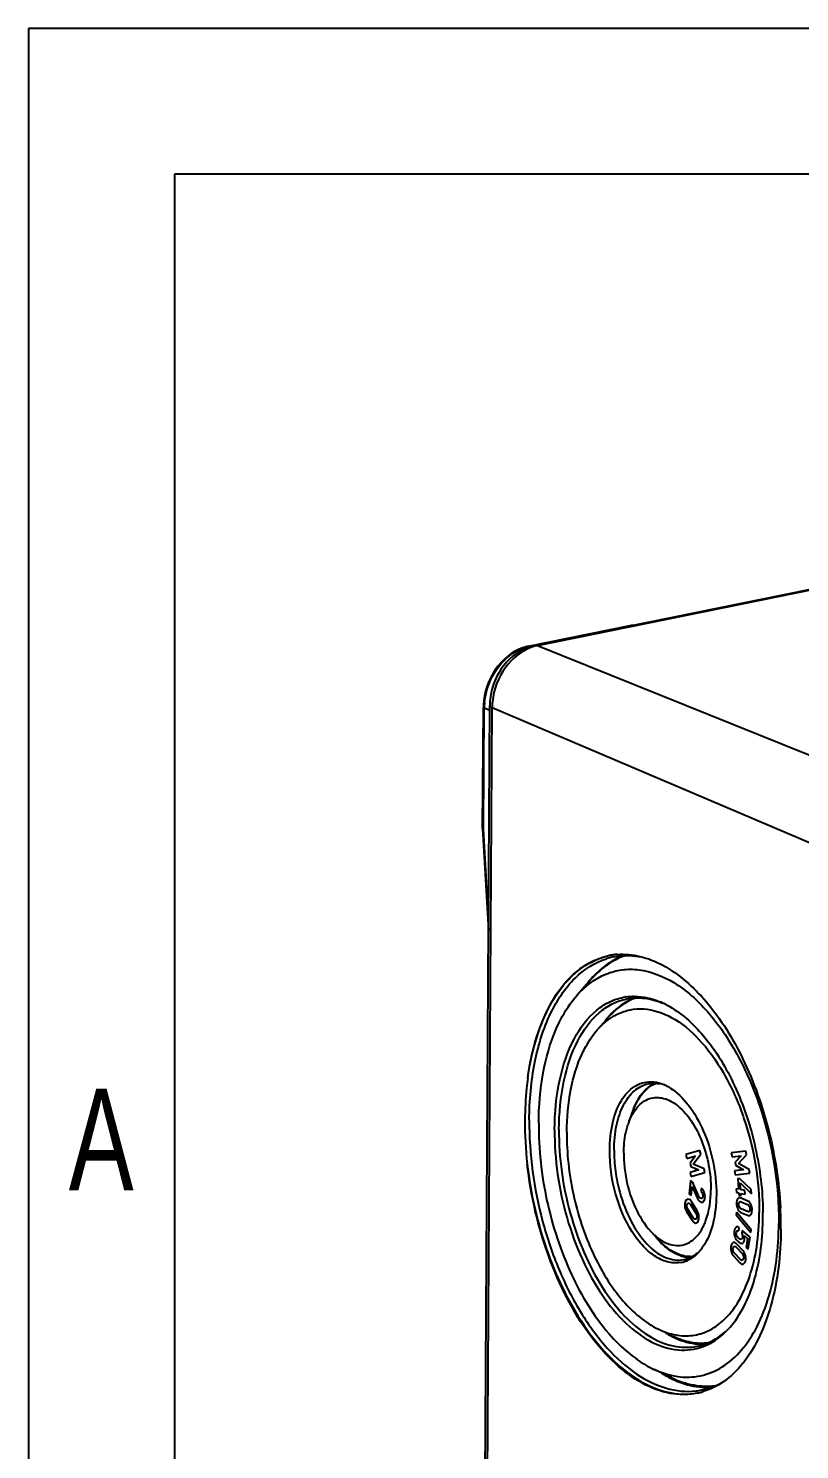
# Model space of a CAD drawing. Header units: millimetres. Extents: x 0 to 594, y 0 to 420.
# Drawn here: x 0 to 26.41, y 371.28 to 420 of the extents above; entities that cross this region are included whole.
import ezdxf

# ---------------------------------------------------------------- set-up
doc = ezdxf.new("R2010")
doc.units = ezdxf.units.MM
doc.header["$LTSCALE"] = 32.67
doc.layers.add('KASTEN_ABOX_DXF_CONTINUOUS_LINE', color=7, linetype='CONTINUOUS')
doc.layers.add('M-490-925-01-6274_DXF_FORMAT', color=7, linetype='CONTINUOUS')
doc.styles.add('TEXTSTYLE_5', font='txt', dxfattribs={"width": 0.714286})

msp = doc.modelspace()

# ---------------------------------------------------------------- linework, layer by layer
at = {"layer": 'KASTEN_ABOX_DXF_CONTINUOUS_LINE', "color": 7, "linetype": 'Continuous'}
for p, q in [((17.34808, 398.85443), (46.00359, 404.69556)), ((17.13008, 398.82177), (20.66865, 399.54307)), ((20.66867, 399.54308), (20.67031, 399.54338)), ((20.69591, 399.54749), (20.67041, 399.54339)), ((15.55786, 392.56903), (15.58291, 396.72368)), ((15.64124, 370.27862), (15.80109, 396.7928)), ((15.55788, 392.56831), (15.55786, 392.5689)), ((15.55788, 392.56823), (15.75455, 389.0734)), ((19.27488, 387.40449), (18.79363, 386.86049)), ((19.88294, 386.11852), (19.49504, 385.68003)), ((20.56485, 382.49973), (20.71443, 382.90655)), ((21.32887, 378.75156), (21.61716, 378.44489)), ((22.0272, 373.7496), (21.40584, 374.04544))]:
    msp.add_line(p, q, dxfattribs=at)
at = {"layer": 'KASTEN_ABOX_DXF_CONTINUOUS_LINE', "color": 9, "linetype": 'Continuous'}
for p, q in [((17.43828, 398.84457), (46.06785, 404.6804)), ((17.1609, 398.81817), (17.34771, 398.85625)), ((17.18298, 398.80894), (17.1609, 398.81817)), ((17.43828, 398.84457), (30.93217, 393.39918)), ((15.58572, 392.54749), (15.61074, 396.69787)), ((15.80004, 396.61876), (15.61074, 396.69787)), ((15.72297, 370.28459), (15.88232, 396.71634)), ((15.88232, 396.71634), (29.20977, 391.0433)), ((15.75713, 389.5015), (15.58572, 392.54749))]:
    msp.add_line(p, q, dxfattribs=at)
at = {"layer": 'KASTEN_ABOX_DXF_CONTINUOUS_LINE', "color": 2, "linetype": 'Continuous'}
for p, q in [((23.00354, 381.5356), (22.52175, 381.39782)), ((23.03232, 381.40992), (23.00354, 381.5356)), ((24.57462, 381.51569), (24.07704, 381.45559)), ((24.07704, 381.45559), (24.10091, 381.32138)), ((24.5972, 381.38876), (24.57462, 381.51569)), ((22.52175, 381.39782), (22.55218, 381.26493)), ((22.55218, 381.26493), (22.85276, 381.35088)), ((22.85276, 381.35088), (22.66364, 381.09819)), ((22.66364, 381.09819), (22.68897, 380.98754)), ((22.68897, 380.98754), (22.96276, 380.87042)), ((22.77573, 381.06873), (23.03232, 381.40992)), ((23.14617, 380.91262), (22.77573, 381.06873)), ((24.10091, 381.32138), (24.41134, 381.35887)), ((24.41134, 381.35887), (24.20543, 381.14169)), ((24.20543, 381.14169), (24.22531, 381.02994)), ((24.22531, 381.02994), (24.49766, 380.87362)), ((24.31792, 381.09572), (24.5972, 381.38876)), ((24.68653, 380.88651), (24.31792, 381.09572)), ((22.6816, 380.50674), (22.62824, 380.04461)), ((22.96276, 380.87042), (22.66273, 380.78206)), ((22.66273, 380.78206), (22.69316, 380.64917)), ((22.75066, 380.45822), (22.6816, 380.50674)), ((22.69316, 380.64917), (23.17495, 380.78694)), ((23.17495, 380.78694), (23.14617, 380.91262)), ((24.49766, 380.87362), (24.18766, 380.8337)), ((24.18766, 380.8337), (24.21153, 380.69948)), ((24.21153, 380.69948), (24.70911, 380.75958)), ((24.29728, 380.57511), (24.32475, 380.20733)), ((24.36728, 380.5617), (24.29728, 380.57511)), ((24.76029, 380.19545), (24.36728, 380.5617)), ((24.70911, 380.75958), (24.68653, 380.88651)), ((22.62824, 380.04461), (22.70153, 379.99312)), ((22.70153, 379.99312), (22.73723, 380.30232)), ((22.73723, 380.30232), (22.91432, 379.89595)), ((22.96531, 379.96474), (22.75066, 380.45822)), ((23.0516, 380.24683), (23.03818, 380.1306)), ((24.248, 380.22203), (24.25745, 380.09561)), ((24.32475, 380.20733), (24.248, 380.22203)), ((24.25745, 380.09561), (24.3342, 380.08091)), ((24.3342, 380.08091), (24.33948, 380.01013)), ((24.33948, 380.01013), (24.40948, 379.99673)), ((24.39475, 380.19392), (24.37758, 380.42379)), ((24.37758, 380.42379), (24.77082, 380.05451)), ((24.54399, 380.16534), (24.39475, 380.19392)), ((24.40948, 379.99673), (24.4042, 380.0675)), ((24.4042, 380.0675), (24.55343, 380.03891)), ((24.55343, 380.03891), (24.54399, 380.16534)), ((24.77082, 380.05451), (24.76029, 380.19545)), ((22.77109, 379.23274), (22.59253, 379.52149)), ((22.67959, 379.68183), (22.85815, 379.39309)), ((22.90599, 379.46923), (22.72051, 379.76917)), ((24.63957, 379.80437), (24.40928, 379.90179)), ((24.63239, 379.44125), (24.41069, 379.53503)), ((24.4126, 379.77675), (24.6343, 379.68297)), ((22.5447, 379.44535), (22.73018, 379.14541)), ((24.25106, 379.42404), (24.24357, 379.33323)), ((24.24357, 379.33323), (24.74694, 378.72972)), ((24.75443, 378.82053), (24.25106, 379.42404)), ((24.40542, 379.41363), (24.63572, 379.31621)), ((24.32921, 378.78412), (24.34767, 378.89651)), ((24.45046, 378.79557), (24.43306, 378.68963)), ((24.724, 378.57081), (24.45046, 378.79557)), ((24.51985, 378.61832), (24.63405, 378.52448)), ((24.63405, 378.52448), (24.58292, 378.21312)), ((24.65547, 378.15351), (24.724, 378.57081)), ((24.74694, 378.72972), (24.75443, 378.82053)), ((24.24031, 378.22125), (24.4455, 378.00013)), ((24.47784, 378.09885), (24.2647, 378.32855)), ((24.58292, 378.21312), (24.65547, 378.15351)), ((24.15232, 377.92045), (24.36546, 377.69075)), ((24.38985, 377.79805), (24.18467, 378.01917))]:
    msp.add_line(p, q, dxfattribs=at)
at = {"layer": 'KASTEN_ABOX_DXF_CONTINUOUS_LINE', "color": 7, "linetype": 'Continuous'}
for centre, radius, start, end in [((17.43112, 397.35441), 1.49793, 101.593872, 109.608513), ((17.69835, 396.71071), 2.11548, 177.431992, 179.64884), ((20.50865, 385.86363), 2.35501, 101.53709, 107.441545), ((20.34211, 385.95606), 2.3062, 100.627848, 101.526885), ((20.3432, 385.94995), 2.3124, 97.837076, 100.626519), ((21.29193, 385.78546), 2.57197, 120.411856, 121.700856), ((21.31096, 385.79891), 2.5876, 120.901312, 121.780225), ((21.28486, 385.84302), 2.53635, 118.192401, 120.907006), ((21.26325, 385.83474), 2.51495, 117.68003, 120.416706), ((20.34589, 385.92934), 2.33319, 94.145451, 97.833511), ((21.23141, 385.94522), 2.42101, 110.617177, 118.220305), ((21.20558, 385.94836), 2.38753, 108.222564, 117.721023), ((22.03973, 384.98858), 3.68197, 138.854026, 141.009596), ((21.95932, 385.05807), 3.57569, 138.569679, 138.844734), ((20.74436, 384.9106), 1.91091, 97.973453, 98.973972), ((21.42251, 384.97269), 1.8912, 108.301043, 115.099633), ((21.43965, 384.97808), 1.90937, 110.599972, 115.178157), ((20.53472, 384.02435), 2.83029, 64.531512, 67.301996), ((20.48461, 383.91748), 2.94832, 63.86675, 64.545442), ((20.4492, 383.84575), 3.02831, 62.371247, 63.86305), ((22.23202, 384.07568), 3.12159, 142.212561, 142.466721), ((21.88784, 382.90726), 1.02958, 115.052601, 123.541823), ((21.19406, 382.45385), 1.45674, 64.519784, 67.302778), ((21.16353, 382.38917), 1.52826, 63.038641, 64.529567), ((21.10817, 382.28308), 1.64792, 58.208821, 62.995575), ((23.17565, 382.01883), 2.62051, 158.186206, 160.818902), ((29.87871, 382.51212), 12.87288, 179.687365, 186.404616), ((22.76479, 381.69161), 2.34367, 159.815498, 162.250203), ((23.48111, 381.91327), 2.9437, 160.831778, 164.146613), ((12.8621, 378.90825), 12.91321, 2.289016, 2.954506), ((15.47038, 379.32372), 9.68964, 359.656195, 0.513114), ((13.15875, 378.9191), 12.61635, 0.538774, 2.293602), ((13.52032, 378.92331), 12.25476, 359.656114, 0.534959), ((23.92535, 380.54534), 3.13536, 217.928687, 218.478753), ((21.88797, 379.04183), 1.45938, 315.924711, 318.5209), ((21.82581, 379.09686), 1.5424, 318.518845, 320.807213), ((21.72914, 379.17471), 1.66651, 320.832983, 324.986913), ((22.16752, 378.67301), 0.99291, 281.717267, 293.996799), ((22.66874, 378.84117), 0.94362, 270.724881, 274.548359), ((23.49828, 378.01334), 3.2007, 238.159567, 240.672865), ((21.78, 377.44195), 2.98827, 318.503129, 320.107514), ((21.71931, 377.49299), 3.06756, 320.103126, 320.685879), ((23.0759, 376.86373), 1.96593, 265.504172, 267.85932), ((23.07403, 376.80093), 1.9031, 267.844917, 273.826143), ((21.48561, 376.64412), 3.833, 321.013621, 321.579843), ((23.78207, 377.29773), 3.99047, 238.122787, 240.973207), ((23.64363, 377.04822), 3.70513, 240.972905, 243.951459), ((22.59502, 375.62402), 2.34495, 276.668219, 281.526308), ((22.43845, 375.47758), 2.30774, 281.528323, 285.062738), ((22.43637, 375.48524), 2.31568, 285.063139, 286.303124), ((23.25642, 375.8661), 2.45305, 265.825146, 266.381695), ((23.25322, 375.80015), 2.38703, 266.358408, 273.259035)]:
    msp.add_arc(centre, radius, start, end, dxfattribs=at)
at = {"layer": 'KASTEN_ABOX_DXF_CONTINUOUS_LINE', "color": 9, "linetype": 'Continuous'}
for centre, radius, start, end in [((17.45614, 397.38218), 1.46606, 102.730826, 108.594016), ((17.43972, 397.45055), 1.39575, 101.522922, 102.691999), ((17.73144, 397.4139), 1.46039, 101.58053, 108.611628), ((17.72625, 396.6851), 2.11554, 179.00233, 179.654049), ((17.76849, 396.68419), 2.1578, 176.861277, 178.997622), ((17.8314, 396.68069), 2.22081, 174.278117, 176.860108), ((18.02535, 396.70325), 2.14307, 177.735812, 179.650146), ((18.10017, 396.70001), 2.21796, 174.277578, 177.728416)]:
    msp.add_arc(centre, radius, start, end, dxfattribs=at)
at = {"layer": 'KASTEN_ABOX_DXF_CONTINUOUS_LINE', "color": 7, "linetype": 'Continuous'}
for points in [[(20.67036, 399.54332), (20.67933, 399.54473), (20.68904, 399.54287), (20.69727, 399.53902)], [(17.34808, 398.85443), (17.20922, 398.82613), (17.07339, 398.77785), (16.94665, 398.71445)], [(21.14885, 383.6279), (21.20124, 383.67861), (21.25814, 383.72517), (21.31895, 383.76539)], [(21.31361, 383.74464), (21.36677, 383.77971), (21.42336, 383.81015), (21.48218, 383.83457)], [(21.66381, 378.37524), (21.59567, 378.44475), (21.53144, 378.51824), (21.47087, 378.59445)], [(22.65887, 377.86219), (22.60318, 377.86383), (22.54746, 377.87027), (22.49277, 377.88093)]]:
    msp.add_open_spline(points, degree=3, dxfattribs=at)
for points, knots in [([(16.92843, 398.76547), (16.55091, 398.63144), (15.87864, 398.05364), (15.60397, 397.2296), (15.58499, 396.8055)], [0, 0, 0, 0, 0.48550195, 1, 1, 1, 1]), ([(16.94665, 398.71445), (16.60572, 398.54388), (16.02468, 397.96523), (15.80345, 397.18458), (15.80109, 396.7928)], [0, 0, 0, 0, 0.49316397, 1, 1, 1, 1]), ([(15.58572, 392.54749), (15.58177, 392.5488), (15.57136, 392.55278), (15.55831, 392.56068), (15.55786, 392.56832)], [0, 0, 0, 0, 0.35252016, 1, 1, 1, 1]), ([(20.17723, 388.25642), (20.4336, 388.27502), (20.97797, 388.22341), (21.48166, 388.01938), (21.72806, 387.8868)], [0, 0, 0, 0, 0.47879983, 1, 1, 1, 1]), ([(17.10359, 384.00787), (17.17458, 384.53379), (17.39135, 385.51227), (17.9677, 386.79705), (18.76753, 387.74667), (19.46043, 388.10949), (19.80476, 388.1973)], [0, 0, 0, 0, 0.30307291, 0.56855724, 0.79706811, 1, 1, 1, 1]), ([(17.10387, 384.01279), (17.1768, 384.55079), (17.3955, 385.54979), (17.98929, 386.85405), (18.81502, 387.80406), (19.53021, 388.14414), (19.88127, 388.21574)], [0, 0, 0, 0, 0.30538294, 0.57131987, 0.7984689, 1, 1, 1, 1]), ([(17.15534, 382.58574), (17.15934, 383.24915), (17.26915, 384.50009), (17.78017, 386.17904), (18.60379, 387.46118), (19.40155, 387.98434), (19.80278, 388.11037)], [0, 0, 0, 0, 0.3071077, 0.57734517, 0.80532102, 1, 1, 1, 1]), ([(19.9404, 387.97369), (19.88043, 387.93666), (19.63783, 387.77283), (19.42192, 387.57084), (19.27487, 387.40449)], [0, 0, 0, 0, 0.24096383, 1, 1, 1, 1]), ([(19.94817, 387.99856), (19.88781, 387.96116), (19.64364, 387.79572), (19.42644, 387.59187), (19.27841, 387.42414)], [0, 0, 0, 0, 0.2409295, 1, 1, 1, 1]), ([(20.03764, 388.17106), (20.12191, 388.18825), (20.46861, 388.23944), (20.82543, 388.21156), (21.08301, 388.15365)], [0, 0, 0, 0, 0.24570803, 1, 1, 1, 1]), ([(21.72806, 387.8868), (22.2973, 387.58051), (23.38316, 386.59588), (24.59131, 384.62313), (25.44399, 382.21335), (25.71231, 380.46199), (25.75814, 379.57384)], [0, 0, 0, 0, 0.20289229, 0.44782769, 0.72085696, 1, 1, 1, 1]), ([(18.794, 386.8609), (19.06335, 387.16532), (19.55789, 387.54989), (20.3309, 387.75525), (21.14889, 387.75186), (22.22469, 387.31473), (23.36225, 386.27923), (24.34839, 384.81672), (25.37419, 382.41994), (25.71306, 380.39174), (25.70489, 379.03778)], [0, 0, 0, 0, 0.09410454, 0.13838712, 0.18324108, 0.28134131, 0.39836649, 0.53505318, 0.68653551, 1, 1, 1, 1]), ([(18.06694, 385.67538), (18.11562, 385.7894), (18.31187, 386.21036), (18.56826, 386.60577), (18.794, 386.8609)], [0, 0, 0, 0, 0.26682585, 1, 1, 1, 1]), ([(20.47929, 386.80303), (20.57208, 386.81603), (20.96165, 386.84196), (21.3541, 386.74943), (21.62685, 386.63544)], [0, 0, 0, 0, 0.24067288, 1, 1, 1, 1]), ([(18.02297, 382.24848), (18.02643, 382.82318), (18.12774, 383.90108), (18.5944, 385.32928), (19.26387, 386.24072), (19.92283, 386.66354), (20.27224, 386.77063), (20.44629, 386.79811)], [0, 0, 0, 0, 0.31088881, 0.58090234, 0.80528424, 0.90468268, 1, 1, 1, 1]), ([(18.17228, 382.25185), (18.17564, 382.80888), (18.27226, 383.85537), (18.71681, 385.24697), (19.3523, 386.14544), (19.98087, 386.57847), (20.31615, 386.69698), (20.48384, 386.73115)], [0, 0, 0, 0, 0.30968404, 0.57971817, 0.80511636, 0.90485651, 1, 1, 1, 1]), ([(19.49531, 385.68031), (19.71125, 385.92437), (20.10768, 386.23278), (20.72744, 386.39729), (21.38321, 386.39471), (22.24565, 386.04415), (23.15769, 385.2141), (23.94826, 384.04157), (24.77061, 382.12007), (25.04232, 380.49406), (25.03578, 379.40859)], [0, 0, 0, 0, 0.09410618, 0.13838852, 0.18324152, 0.28134286, 0.39836557, 0.53505202, 0.68653668, 1, 1, 1, 1]), ([(20.62734, 386.70604), (20.54679, 386.66819), (20.21742, 386.4849), (19.94091, 386.2152), (19.76505, 385.98839)], [0, 0, 0, 0, 0.23669282, 1, 1, 1, 1]), ([(20.62027, 386.68531), (20.55285, 386.65376), (20.27868, 386.50569), (20.04007, 386.29615), (19.88336, 386.1188)], [0, 0, 0, 0, 0.23927261, 1, 1, 1, 1]), ([(20.48384, 386.73115), (20.68469, 386.77207), (21.11663, 386.78687), (21.53034, 386.66969), (21.73222, 386.58531)], [0, 0, 0, 0, 0.48369052, 1, 1, 1, 1]), ([(21.85355, 386.52875), (22.34361, 386.27229), (23.27552, 385.42471), (24.28889, 383.72228), (24.97274, 381.65443), (25.15295, 380.16009), (25.15964, 379.4105)], [0, 0, 0, 0, 0.20367794, 0.45035255, 0.7239586, 1, 1, 1, 1]), ([(17.47793, 382.47628), (17.4814, 383.05213), (17.57097, 384.14328), (17.86526, 385.20304), (18.06694, 385.67538)], [0, 0, 0, 0, 0.52857852, 1, 1, 1, 1]), ([(18.975, 384.86967), (19.01115, 384.94677), (19.15631, 385.23375), (19.33858, 385.50317), (19.49531, 385.68031)], [0, 0, 0, 0, 0.26471403, 1, 1, 1, 1]), ([(18.44024, 382.16523), (18.4432, 382.65619), (18.52339, 383.58192), (18.79112, 384.47752), (18.975, 384.86967)], [0, 0, 0, 0, 0.53129531, 1, 1, 1, 1]), ([(17.10387, 384.01279), (17.08819, 383.89732), (17.03216, 383.42244), (17.0082, 382.94393), (17.00602, 382.58236)], [0, 0, 0, 0, 0.24373732, 1, 1, 1, 1]), ([(19.91027, 381.55082), (19.91217, 381.86628), (19.97056, 382.45417), (20.24555, 383.22186), (20.70083, 383.7649), (21.12468, 383.8954), (21.31823, 383.8931)], [0, 0, 0, 0, 0.31564864, 0.58555367, 0.80632248, 1, 1, 1, 1]), ([(21.31823, 383.8931), (21.35436, 383.89267), (21.50418, 383.88299), (21.65116, 383.84166), (21.75616, 383.79777)], [0, 0, 0, 0, 0.2409961, 1, 1, 1, 1]), ([(20.05958, 381.5542), (20.06128, 381.83615), (20.10972, 382.36581), (20.3365, 383.07036), (20.70377, 383.59607), (21.05723, 383.78631), (21.22964, 383.82148)], [0, 0, 0, 0, 0.31019077, 0.58065323, 0.80642066, 1, 1, 1, 1]), ([(20.7144, 382.90728), (20.74849, 382.99878), (20.88503, 383.31529), (21.10619, 383.60783), (21.31361, 383.74464)], [0, 0, 0, 0, 0.28209928, 1, 1, 1, 1]), ([(20.74277, 382.99259), (20.76833, 383.05636), (20.87161, 383.28629), (21.01691, 383.50021), (21.14885, 383.6279)], [0, 0, 0, 0, 0.27227901, 1, 1, 1, 1]), ([(21.22964, 383.82148), (21.32682, 383.84131), (21.46297, 383.84696), (21.59489, 383.82658), (21.62849, 383.81983)], [0, 0, 0, 0, 0.74322233, 1, 1, 1, 1]), ([(21.97634, 383.68377), (22.21961, 383.53325), (22.6741, 383.07761), (23.16573, 382.19649), (23.48929, 381.14785), (23.568, 380.39733), (23.56575, 380.023)], [0, 0, 0, 0, 0.20787236, 0.4560915, 0.72798853, 1, 1, 1, 1]), ([(20.56505, 382.50028), (20.63502, 382.69044), (20.80795, 383.02672), (21.25362, 383.36306), (21.80013, 383.36362), (22.3075, 383.05748), (22.74884, 382.53374), (23.09897, 381.8373), (23.32499, 381.03802), (23.3793, 380.47346), (23.3776, 380.19279)], [0, 0, 0, 0, 0.1144324, 0.20889433, 0.29918217, 0.40460831, 0.5332289, 0.68195446, 0.84147711, 1, 1, 1, 1]), ([(17.15534, 382.58574), (17.14827, 381.41329), (17.38954, 379.6466), (18.13081, 377.45798), (18.86934, 375.99122), (19.75174, 374.77596), (20.73808, 373.87386), (21.78901, 373.3343), (22.52978, 373.25547), (22.86731, 373.29493)], [0, 0, 0, 0, 0.29522947, 0.44203746, 0.58080081, 0.70709175, 0.81823972, 0.91443105, 1, 1, 1, 1]), ([(17.47793, 382.47628), (17.47254, 381.5836), (17.67089, 379.79839), (18.479, 377.33098), (19.69115, 375.31261), (20.81723, 374.32578), (21.40537, 374.04569)], [0, 0, 0, 0, 0.27653671, 0.55141564, 0.79820091, 1, 1, 1, 1]), ([(18.02297, 382.24848), (18.01682, 381.22861), (18.24089, 379.69423), (18.92576, 377.81814), (19.60085, 376.59189), (20.39939, 375.61596), (21.28301, 374.94622), (22.21872, 374.63483), (22.83848, 374.71305), (23.10777, 374.81365)], [0, 0, 0, 0, 0.30215399, 0.45127249, 0.5904233, 0.71483707, 0.82231308, 0.91483548, 1, 1, 1, 1]), ([(18.17228, 382.25185), (18.16647, 381.28801), (18.36955, 379.83642), (18.9923, 378.04617), (19.61048, 376.8565), (20.34649, 375.88394), (21.16613, 375.18008), (22.0374, 374.78746), (22.64049, 374.77101), (22.91057, 374.82604)], [0, 0, 0, 0, 0.29774077, 0.44542113, 0.5844014, 0.71011988, 0.82002823, 0.91485689, 1, 1, 1, 1]), ([(18.44024, 382.16523), (18.43593, 381.44943), (18.59499, 380.01796), (19.2431, 378.0396), (20.2151, 376.42132), (21.11823, 375.63046), (21.5898, 375.406)], [0, 0, 0, 0, 0.27655651, 0.55143979, 0.79822085, 1, 1, 1, 1]), ([(20.39161, 381.4408), (20.39213, 381.52716), (20.4047, 381.85264), (20.45961, 382.17804), (20.53269, 382.40611)], [0, 0, 0, 0, 0.26504324, 1, 1, 1, 1]), ([(22.36916, 377.70079), (22.22914, 377.67194), (21.91631, 377.67987), (21.4642, 377.88292), (21.03874, 378.24757), (20.5075, 378.94993), (20.04533, 380.0676), (19.90725, 381.05075), (19.91027, 381.55082)], [0, 0, 0, 0, 0.08520299, 0.18007325, 0.29003666, 0.41583835, 0.70196387, 1, 1, 1, 1]), ([(20.05958, 381.5542), (20.05813, 381.31216), (20.0916, 380.82231), (20.26172, 379.99086), (20.59335, 379.12285), (21.12014, 378.34039), (21.74982, 377.83228), (22.24962, 377.75296), (22.45797, 377.79547)], [0, 0, 0, 0, 0.14795191, 0.298919, 0.51760591, 0.71138002, 0.87001799, 1, 1, 1, 1]), ([(17.08594, 381.08138), (17.14393, 380.55483), (17.32678, 379.51161), (17.89857, 377.5577), (18.76336, 375.79355), (19.91156, 374.40765), (20.80892, 373.67437), (21.74778, 373.23685), (22.40034, 373.16612), (22.70314, 373.19233)], [0, 0, 0, 0, 0.15187401, 0.30268277, 0.58329958, 0.70680571, 0.81640528, 0.91286286, 1, 1, 1, 1]), ([(22.89965, 373.2164), (22.59966, 373.15521), (21.9389, 373.15782), (20.96758, 373.53485), (20.03634, 374.23778), (18.83428, 375.62507), (17.68597, 377.92635), (17.2064, 379.98975), (17.08617, 381.07616)], [0, 0, 0, 0, 0.08599244, 0.1802352, 0.28792516, 0.41056725, 0.6930041, 1, 1, 1, 1]), ([(20.39161, 381.4408), (20.39125, 381.3819), (20.39513, 381.14161), (20.41923, 380.90171), (20.44791, 380.72261)], [0, 0, 0, 0, 0.24513704, 1, 1, 1, 1]), ([(20.44791, 380.72261), (20.50881, 380.34228), (20.71164, 379.63702), (21.09445, 379.00103), (21.32836, 378.75212)], [0, 0, 0, 0, 0.53000879, 1, 1, 1, 1]), ([(21.32836, 378.75212), (21.43262, 378.64118), (21.64845, 378.45248), (22.01942, 378.2814), (22.39698, 378.26702), (22.74092, 378.42186), (23.01818, 378.71989), (23.30699, 379.3036), (23.37541, 379.82918), (23.3776, 380.19279)], [0, 0, 0, 0, 0.13082584, 0.24359078, 0.34458939, 0.44534209, 0.55750264, 0.68756013, 1, 1, 1, 1]), ([(23.56575, 380.023), (23.56368, 379.68108), (23.49754, 379.05106), (23.25854, 378.45302), (23.09405, 378.21852)], [0, 0, 0, 0, 0.54414737, 1, 1, 1, 1]), ([(21.40537, 374.04569), (21.66479, 373.92216), (22.19987, 373.74598), (23.03731, 373.765), (23.81145, 374.09002), (24.47471, 374.68955), (25.00923, 375.5232), (25.55988, 376.96665), (25.6998, 378.19281), (25.70489, 379.03778)], [0, 0, 0, 0, 0.10857985, 0.2091012, 0.30983697, 0.41897952, 0.54193307, 0.68068651, 1, 1, 1, 1]), ([(23.77921, 375.68978), (24.21659, 376.0833), (24.68359, 376.96699), (24.97951, 378.26676), (25.03342, 379.01775), (25.03578, 379.40859)], [0, 0, 0, 0, 0.44022788, 0.70755181, 1, 1, 1, 1]), ([(24.09263, 375.54947), (24.46558, 376.00488), (25.01034, 377.2385), (25.15553, 378.54823), (25.15985, 379.26558)], [0, 0, 0, 0, 0.45071931, 1, 1, 1, 1]), ([(25.77486, 378.84976), (25.76954, 377.9664), (25.59419, 376.35383), (24.93921, 374.83022), (24.48867, 374.2622)], [0, 0, 0, 0, 0.54923613, 1, 1, 1, 1]), ([(22.68067, 377.89763), (22.49602, 377.89527), (22.08687, 378.01508), (21.76978, 378.28254), (21.6174, 378.44463)], [0, 0, 0, 0, 0.4535841, 1, 1, 1, 1]), ([(22.49277, 377.88093), (22.42114, 377.8949), (22.10858, 377.98947), (21.83997, 378.19552), (21.66381, 378.37524)], [0, 0, 0, 0, 0.22479503, 1, 1, 1, 1]), ([(22.45797, 377.79547), (22.49895, 377.80383), (22.6647, 377.84901), (22.81664, 377.93936), (22.9159, 378.02271)], [0, 0, 0, 0, 0.24396245, 1, 1, 1, 1]), ([(22.93643, 378.02668), (22.90911, 377.99848), (22.8004, 377.89505), (22.67257, 377.81091), (22.57132, 377.76592)], [0, 0, 0, 0, 0.26164024, 1, 1, 1, 1]), ([(21.5898, 375.406), (21.77545, 375.31763), (22.1555, 375.18712), (22.74885, 375.16551), (23.31038, 375.3342), (23.63228, 375.55758), (23.77921, 375.68978)], [0, 0, 0, 0, 0.26295926, 0.50696651, 0.74720687, 1, 1, 1, 1]), ([(21.93059, 375.22285), (22.0114, 375.17747), (22.32243, 375.02047), (22.66669, 374.92389), (22.92179, 374.90385)], [0, 0, 0, 0, 0.26587697, 1, 1, 1, 1]), ([(22.0898, 375.16794), (22.2821, 375.07635), (22.67529, 374.94069), (23.09325, 374.92525), (23.28924, 374.95037)], [0, 0, 0, 0, 0.51875401, 1, 1, 1, 1]), ([(22.91057, 374.82604), (22.99671, 374.84359), (23.34592, 374.94031), (23.66312, 375.13844), (23.86759, 375.32015)], [0, 0, 0, 0, 0.24321125, 1, 1, 1, 1]), ([(23.10777, 374.81365), (23.19166, 374.84499), (23.53374, 375.00029), (23.8292, 375.2484), (24.01818, 375.46199)], [0, 0, 0, 0, 0.23897522, 1, 1, 1, 1]), ([(24.46499, 374.23264), (24.27834, 374.00205), (23.86679, 373.59835), (23.34731, 373.33898), (23.08642, 373.26268)], [0, 0, 0, 0, 0.52186234, 1, 1, 1, 1]), ([(22.01659, 373.71945), (22.10375, 373.67688), (22.44135, 373.52851), (22.80673, 373.43935), (23.07784, 373.41956)], [0, 0, 0, 0, 0.26299888, 1, 1, 1, 1]), ([(22.02762, 373.74942), (22.26827, 373.63485), (22.76049, 373.46556), (23.28359, 373.44738), (23.52874, 373.47953)], [0, 0, 0, 0, 0.51876045, 1, 1, 1, 1]), ([(23.06358, 373.32636), (23.13395, 373.34072), (23.41619, 373.41183), (23.68444, 373.53588), (23.87019, 373.65189)], [0, 0, 0, 0, 0.24697105, 1, 1, 1, 1])]:
    msp.add_open_spline(points, degree=3, knots=knots, dxfattribs=at)
at = {"layer": 'KASTEN_ABOX_DXF_CONTINUOUS_LINE', "color": 9, "linetype": 'Continuous'}
for points, knots in [([(15.62166, 396.9021), (15.6631, 397.3161), (15.95966, 398.10236), (16.62268, 398.64885), (16.98867, 398.77171)], [0, 0, 0, 0, 0.5187036, 1, 1, 1, 1]), ([(17.26536, 398.79792), (16.89798, 398.67458), (16.23247, 398.12599), (15.93483, 397.33673), (15.89326, 396.92116)], [0, 0, 0, 0, 0.48129928, 1, 1, 1, 1]), ([(15.58289, 396.72368), (15.58285, 396.71517), (15.59551, 396.70483), (15.60666, 396.69958), (15.61074, 396.69787)], [0, 0, 0, 0, 0.65819007, 1, 1, 1, 1]), ([(15.88232, 396.71634), (15.87033, 396.72144), (15.83753, 396.737), (15.80095, 396.76783), (15.80109, 396.7928)], [0, 0, 0, 0, 0.34293537, 1, 1, 1, 1])]:
    msp.add_open_spline(points, degree=3, knots=knots, dxfattribs=at)
for points in [[(17.13009, 398.82171), (17.14023, 398.82374), (17.15137, 398.82216), (17.1609, 398.81817)], [(17.34808, 398.85444), (17.37772, 398.86048), (17.41023, 398.85588), (17.43828, 398.84457)]]:
    msp.add_open_spline(points, degree=3, dxfattribs=at)
at = {"layer": 'KASTEN_ABOX_DXF_CONTINUOUS_LINE', "color": 2, "linetype": 'Continuous'}
for points in [[(23.03818, 380.1306), (23.06083, 380.11228), (23.07732, 380.08687), (23.08815, 380.05522)], [(23.14884, 380.10577), (23.12544, 380.17031), (23.09318, 380.21762), (23.0516, 380.24683)], [(23.08815, 380.05522), (23.09897, 380.02357), (23.10252, 379.99161), (23.09886, 379.95992)], [(23.17353, 379.91708), (23.1806, 379.97825), (23.17225, 380.04123), (23.14884, 380.10577)], [(22.51173, 379.80271), (22.48901, 379.76086), (22.47902, 379.70652), (22.4821, 379.63966)], [(22.4821, 379.63966), (22.48517, 379.57318), (22.50604, 379.50785), (22.5447, 379.44535)], [(22.6043, 379.86472), (22.56544, 379.86569), (22.53467, 379.84494), (22.51173, 379.80271)], [(22.55704, 379.62074), (22.55386, 379.6538), (22.55878, 379.68182), (22.57174, 379.70568)], [(22.59253, 379.52149), (22.57205, 379.55461), (22.56022, 379.58769), (22.55704, 379.62074)], [(22.57174, 379.70568), (22.5849, 379.72993), (22.601, 379.74062), (22.62009, 379.73712)], [(22.72051, 379.76917), (22.68185, 379.83167), (22.64293, 379.86376), (22.6043, 379.86472)], [(22.62009, 379.73712), (22.63942, 379.73357), (22.65911, 379.71495), (22.67959, 379.68183)], [(22.91432, 379.89595), (22.93597, 379.84587), (22.96406, 379.80871), (22.99895, 379.7842)], [(22.98974, 379.92193), (22.98168, 379.9316), (22.97369, 379.94549), (22.96531, 379.96474)], [(23.01301, 379.89938), (23.00525, 379.90482), (22.99741, 379.91274), (22.98974, 379.92193)], [(22.99895, 379.7842), (23.03947, 379.75573), (23.07664, 379.75428), (23.11073, 379.77902)], [(23.06616, 379.8945), (23.04834, 379.88538), (23.03063, 379.887), (23.01301, 379.89938)], [(23.09886, 379.95992), (23.09488, 379.92544), (23.08398, 379.90363), (23.06616, 379.8945)], [(23.11073, 379.77902), (23.14483, 379.80377), (23.16576, 379.84979), (23.17353, 379.91708)], [(24.25728, 379.72119), (24.25678, 379.65811), (24.26923, 379.59606), (24.29488, 379.53537)], [(24.29756, 379.87466), (24.27113, 379.83601), (24.25779, 379.78487), (24.25728, 379.72119)], [(24.29488, 379.53537), (24.32038, 379.47504), (24.35743, 379.43394), (24.40542, 379.41363)], [(24.40928, 379.90179), (24.36129, 379.92209), (24.32384, 379.91309), (24.29756, 379.87466)], [(24.35186, 379.59364), (24.33807, 379.62195), (24.33149, 379.65372), (24.33178, 379.68968)], [(24.33178, 379.68968), (24.33207, 379.72623), (24.33911, 379.75283), (24.35316, 379.76893)], [(24.41069, 379.53503), (24.38526, 379.54579), (24.36565, 379.56532), (24.35186, 379.59364)], [(24.35316, 379.76893), (24.36739, 379.78523), (24.38717, 379.78751), (24.4126, 379.77675)], [(24.6343, 379.68297), (24.65937, 379.67236), (24.67863, 379.65357), (24.69278, 379.62511)], [(24.75002, 379.68311), (24.72426, 379.7437), (24.68757, 379.78406), (24.63957, 379.80437)], [(24.71322, 379.52832), (24.71293, 379.49236), (24.70554, 379.4665), (24.69131, 379.45019)], [(24.69278, 379.62511), (24.70657, 379.59738), (24.7135, 379.56487), (24.71322, 379.52832)], [(24.78807, 379.49665), (24.78857, 379.56033), (24.77577, 379.62253), (24.75002, 379.68311)], [(22.73018, 379.14541), (22.76883, 379.0829), (22.80767, 379.05167), (22.84657, 379.05047)], [(22.83049, 379.17874), (22.8109, 379.18233), (22.79129, 379.20009), (22.77109, 379.23274)], [(22.87895, 379.20889), (22.866, 379.18504), (22.84982, 379.1752), (22.83049, 379.17874)], [(22.84657, 379.05047), (22.88546, 379.04927), (22.91652, 379.06956), (22.93924, 379.1114)], [(22.85815, 379.39309), (22.87834, 379.36044), (22.8901, 379.32821), (22.89358, 379.29469)], [(22.89358, 379.29469), (22.89696, 379.26202), (22.89212, 379.23314), (22.87895, 379.20889)], [(22.96866, 379.27535), (22.96544, 379.34225), (22.94465, 379.40672), (22.90599, 379.46923)], [(22.93924, 379.1114), (22.96217, 379.15364), (22.97188, 379.20844), (22.96866, 379.27535)], [(24.69131, 379.45019), (24.67689, 379.43366), (24.65746, 379.43064), (24.63239, 379.44125)], [(24.63572, 379.31621), (24.68371, 379.29591), (24.7208, 379.30565), (24.74734, 379.34412)], [(24.74734, 379.34412), (24.77387, 379.38258), (24.78757, 379.43357), (24.78807, 379.49665)], [(24.17883, 378.77524), (24.17247, 378.73652), (24.17237, 378.69754), (24.17891, 378.65908)], [(24.23298, 378.89685), (24.20523, 378.86646), (24.18713, 378.82579), (24.17883, 378.77524)], [(24.17891, 378.65908), (24.1854, 378.62093), (24.19418, 378.58807), (24.20479, 378.56116)], [(24.20479, 378.56116), (24.21587, 378.53302), (24.22877, 378.50839), (24.24419, 378.48717)], [(24.34767, 378.89651), (24.29913, 378.92724), (24.26096, 378.92748), (24.23298, 378.89685)], [(24.27246, 378.59423), (24.24967, 378.62366), (24.24273, 378.66537), (24.25174, 378.72022)], [(24.25174, 378.72022), (24.26189, 378.78206), (24.28752, 378.80373), (24.32921, 378.78412)], [(24.34228, 378.5207), (24.31833, 378.54038), (24.29518, 378.5649), (24.27246, 378.59423)], [(24.45846, 378.55402), (24.45087, 378.50777), (24.43655, 378.48536), (24.41563, 378.48583)], [(24.43306, 378.68963), (24.45695, 378.64315), (24.46562, 378.59758), (24.45846, 378.55402)], [(24.52704, 378.47021), (24.5349, 378.51807), (24.53241, 378.56771), (24.51985, 378.61832)], [(24.06962, 378.27418), (24.0551, 378.22144), (24.054, 378.16126), (24.06667, 378.09376)], [(24.06667, 378.09376), (24.07927, 378.02666), (24.1079, 377.96832), (24.15232, 377.92045)], [(24.14478, 378.37741), (24.10924, 378.36186), (24.08428, 378.32741), (24.06962, 378.27418)], [(24.13771, 378.10621), (24.12994, 378.13887), (24.13029, 378.16981), (24.13857, 378.19987)], [(24.18467, 378.01917), (24.16113, 378.04454), (24.14548, 378.07355), (24.13771, 378.10621)], [(24.13857, 378.19987), (24.14698, 378.23043), (24.16007, 378.24829), (24.17797, 378.25281)], [(24.2647, 378.32855), (24.22028, 378.37642), (24.18011, 378.39287), (24.14478, 378.37741)], [(24.17797, 378.25281), (24.1961, 378.25739), (24.21678, 378.24661), (24.24031, 378.22125)], [(24.24419, 378.48717), (24.25962, 378.46595), (24.28425, 378.44083), (24.31827, 378.41287)], [(24.31827, 378.41287), (24.35993, 378.37865), (24.39066, 378.35949), (24.40996, 378.35463)], [(24.41563, 378.48583), (24.39455, 378.4863), (24.37006, 378.49788), (24.34228, 378.5207)], [(24.40996, 378.35463), (24.42925, 378.34976), (24.44813, 378.35195), (24.46681, 378.36131)], [(24.46681, 378.36131), (24.47904, 378.36744), (24.4909, 378.37967), (24.50247, 378.39835)], [(24.5635, 377.92601), (24.5507, 377.99349), (24.52226, 378.05098), (24.47784, 378.09885)], [(24.50247, 378.39835), (24.51395, 378.41688), (24.52218, 378.44063), (24.52704, 378.47021)], [(24.36546, 377.69075), (24.40988, 377.64288), (24.44986, 377.62728), (24.48546, 377.64261)], [(24.4519, 377.76777), (24.43353, 377.76312), (24.41305, 377.77304), (24.38985, 377.79805)], [(24.4455, 378.00013), (24.4687, 377.97512), (24.48416, 377.94696), (24.49227, 377.91394)], [(24.49159, 377.81943), (24.48331, 377.78936), (24.47003, 377.77235), (24.4519, 377.76777)], [(24.48546, 377.64261), (24.52106, 377.65793), (24.54635, 377.69203), (24.56087, 377.74477)], [(24.49227, 377.91394), (24.50017, 377.88177), (24.50001, 377.84998), (24.49159, 377.81943)], [(24.56087, 377.74477), (24.57553, 377.798), (24.5763, 377.85853), (24.5635, 377.92601)]]:
    msp.add_open_spline(points, degree=3, dxfattribs=at)
at = {"layer": 'M-490-925-01-6274_DXF_FORMAT', "color": 2, "linetype": 'Continuous'}
for p, q in [((0, 420), (0, 0)), ((594, 420), (0, 420))]:
    msp.add_line(p, q, dxfattribs=at)
at = {"layer": 'M-490-925-01-6274_DXF_FORMAT', "color": 7, "linetype": 'Continuous'}
for p, q in [((5, 415), (5, 5)), ((589, 415), (5, 415))]:
    msp.add_line(p, q, dxfattribs=at)

# ---------------------------------------------------------------- texts
at = {"layer": 'M-490-925-01-6274_DXF_FORMAT', "color": 5, "linetype": 'Continuous', "insert": (1.37997, 383.6598), "char_height": 3.493164, "width": 4.4912109, "attachment_point": 1, "line_spacing_factor": 0.9, "style": 'TEXTSTYLE_5'}
msp.add_mtext('\\Q0.000018724;A', dxfattribs=at)

doc.saveas('drawing.dxf')
